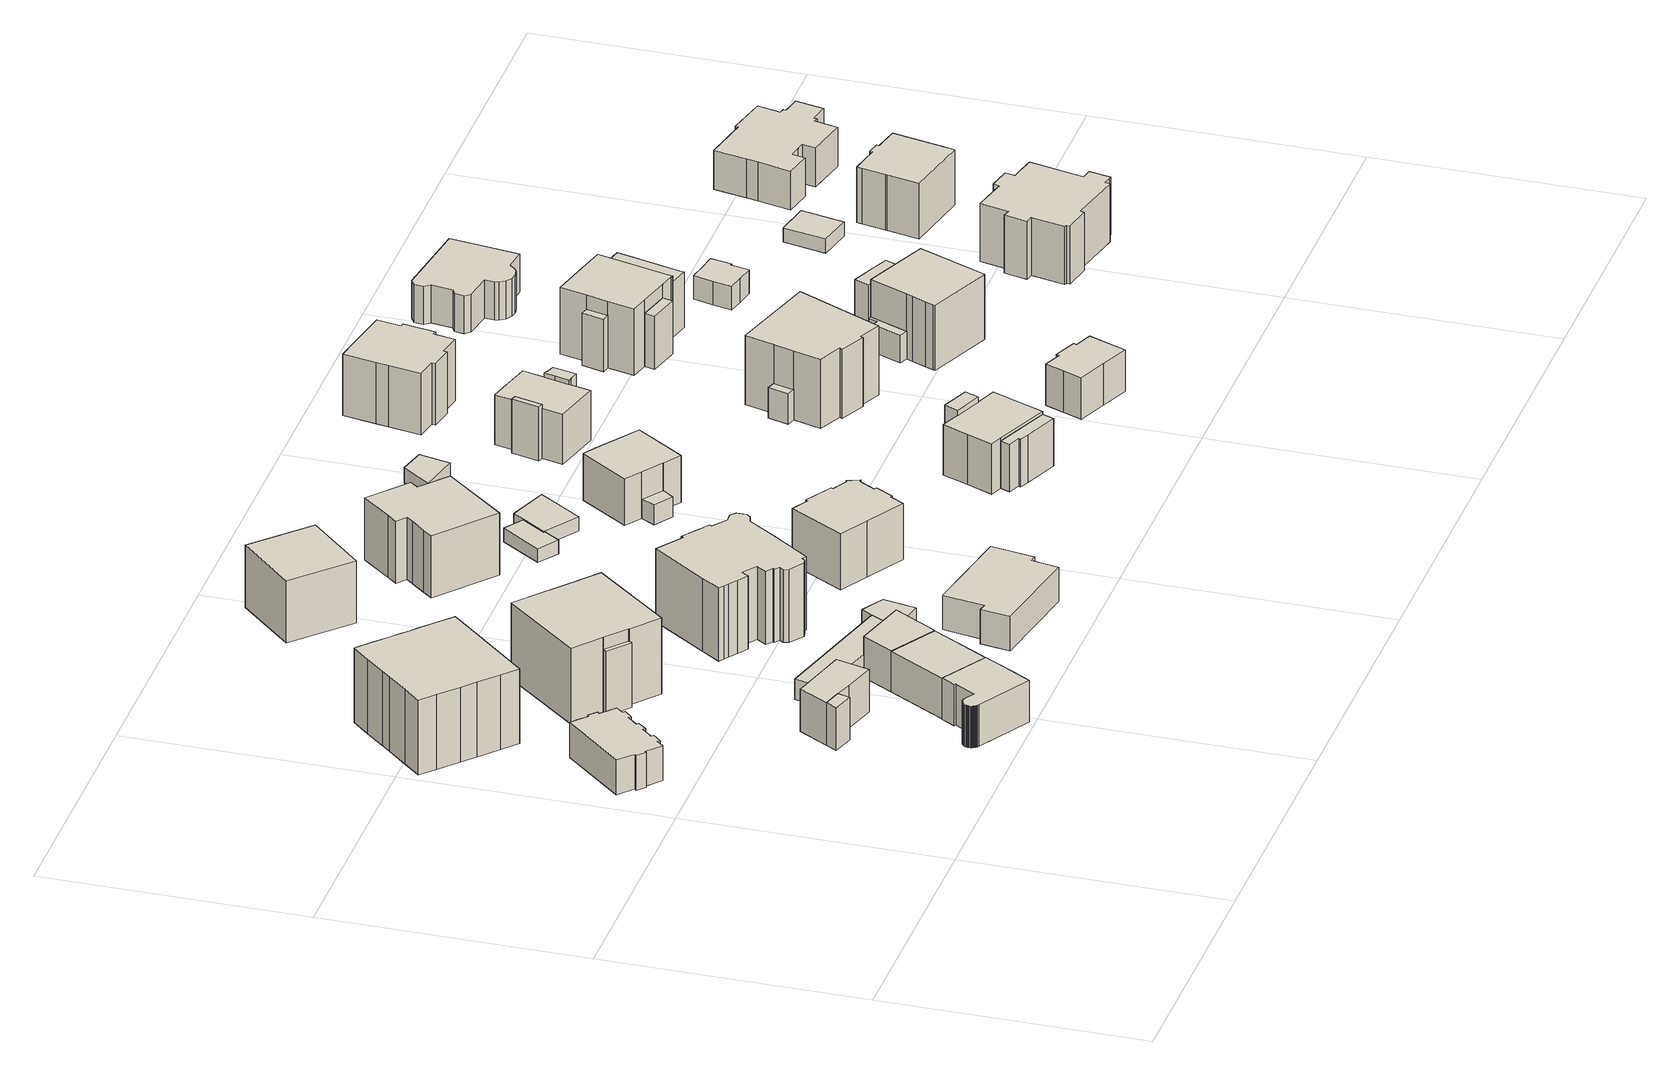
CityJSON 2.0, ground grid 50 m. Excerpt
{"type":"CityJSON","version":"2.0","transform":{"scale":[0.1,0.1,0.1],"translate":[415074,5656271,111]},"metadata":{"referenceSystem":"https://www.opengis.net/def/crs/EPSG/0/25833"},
"CityObjects":{
"building1":{"type":"Building","attributes":{"Dachtyp_tdc":"tdcFreeFormRoof","Gemeindeschluessel":14612000,"Dachneigung":20.25,"QualitaetDacherkennung":65,"Geometrietyp2DReferenz":"3000","measuredHeight":7.8,"function":"31001_9998","roofType":"5000"},"geometry":[{"type":"Solid","lod":"1","boundaries":[[[[0,1,2,3,4,5,6,7,8,9,10,11,12,13,14,15,16,17,18,19,20,21,22,23,24,25]],[[26,27,28,29,30,31,32,33,34,35,36,37,38,39,40,41,42,43,44,45,46,47,48,49,50,51]],[[25,27,26,0]],[[24,28,27,25]],[[23,29,28,24]],[[22,30,29,23]],[[21,31,30,22]],[[20,32,31,21]],[[19,33,32,20]],[[18,34,33,19]],[[17,35,34,18]],[[16,36,35,17]],[[15,37,36,16]],[[14,38,37,15]],[[13,39,38,14]],[[12,40,39,13]],[[11,41,40,12]],[[10,42,41,11]],[[9,43,42,10]],[[8,44,43,9]],[[7,45,44,8]],[[6,46,45,7]],[[5,47,46,6]],[[4,48,47,5]],[[3,49,48,4]],[[2,50,49,3]],[[1,51,50,2]],[[0,26,51,1]]]]}]},
"building2":{"type":"Building","attributes":{"Dachtyp_tdc":"tdcTentRoof","Gemeindeschluessel":14612000,"Dachneigung":26.18,"QualitaetDacherkennung":45,"Geometrietyp2DReferenz":"3000","measuredHeight":17.44,"function":"31001_9998","roofType":"3500"},"geometry":[{"type":"Solid","lod":"1","boundaries":[[[[52,53,54,55,56,57,58,59,60,61,62,63,64,65,66,67,68,69]],[[70,71,72,73,74,75,76,77,78,79,80,81,82,83,84,85,86,87]],[[69,71,70,52]],[[68,72,71,69]],[[67,73,72,68]],[[66,74,73,67]],[[65,75,74,66]],[[64,76,75,65]],[[63,77,76,64]],[[62,78,77,63]],[[61,79,78,62]],[[60,80,79,61]],[[59,81,80,60]],[[58,82,81,59]],[[57,83,82,58]],[[56,84,83,57]],[[55,85,84,56]],[[54,86,85,55]],[[53,87,86,54]],[[52,70,87,53]]]]}]},
"building3":{"type":"Building","attributes":{"Gemeindeschluessel":14612000,"Geometrietyp2DReferenz":"3000","function":"31001_9998","roofType":"9999"},"children":["building3-1","building3-2"]},
"building3-1":{"type":"BuildingPart","attributes":{"Dachtyp_tdc":"tdcPolyFlatRoof","Dachneigung":0,"QualitaetDacherkennung":39,"Geometrietyp2DReferenz":"3000","measuredHeight":8.52,"roofType":"1000"},"parents":["building3"],"geometry":[{"type":"Solid","lod":"1","boundaries":[[[[88,89,90,91]],[[92,93,94,95]],[[91,93,92,88]],[[90,94,93,91]],[[89,95,94,90]],[[88,92,95,89]]]]}]},
"building3-2":{"type":"BuildingPart","attributes":{"Dachtyp_tdc":"tdcPolyFlatRoof","Dachneigung":3.82,"QualitaetDacherkennung":56,"Geometrietyp2DReferenz":"3000","measuredHeight":8.59,"roofType":"2100"},"parents":["building3"],"geometry":[{"type":"Solid","lod":"1","boundaries":[[[[96,97,98,99,100,101,102,103]],[[104,105,92,95,106,107,108,109]],[[103,105,104,96]],[[102,92,105,103]],[[101,95,92,102]],[[100,106,95,101]],[[99,107,106,100]],[[98,108,107,99]],[[97,109,108,98]],[[96,104,109,97]]]]}]},
"building4":{"type":"Building","attributes":{"Dachtyp_tdc":"tdcPolyFlatRoof","Gemeindeschluessel":14612000,"Dachneigung":0,"QualitaetDacherkennung":66,"Geometrietyp2DReferenz":"3000","measuredHeight":8.2,"function":"31001_9998","roofType":"1000"},"geometry":[{"type":"Solid","lod":"1","boundaries":[[[[110,111,112,113,114,115,116,117,118,119,120,121,122,123,124,125,126,127,128,129,130,131,132,133,134,135,136,137,138,139,140,141,142,143,144,145,146,147,148,149,150,151,152,153,154,155,156,157,158,159,160,161]],[[162,163,164,165,166,167,168,169,170,171,172,173,174,175,176,177,178,179,180,181,182,183,184,185,186,187,188,189,190,191,192,193,194,195,196,197,198,199,200,201,202,203,204,205,206,207,208,209,210,211,212,213]],[[161,163,162,110]],[[160,164,163,161]],[[159,165,164,160]],[[158,166,165,159]],[[157,167,166,158]],[[156,168,167,157]],[[155,169,168,156]],[[154,170,169,155]],[[153,171,170,154]],[[152,172,171,153]],[[151,173,172,152]],[[150,174,173,151]],[[149,175,174,150]],[[148,176,175,149]],[[147,177,176,148]],[[146,178,177,147]],[[145,179,178,146]],[[144,180,179,145]],[[143,181,180,144]],[[142,182,181,143]],[[141,183,182,142]],[[140,184,183,141]],[[139,185,184,140]],[[138,186,185,139]],[[137,187,186,138]],[[136,188,187,137]],[[135,189,188,136]],[[134,190,189,135]],[[133,191,190,134]],[[132,192,191,133]],[[131,193,192,132]],[[130,194,193,131]],[[129,195,194,130]],[[128,196,195,129]],[[127,197,196,128]],[[126,198,197,127]],[[125,199,198,126]],[[124,200,199,125]],[[123,201,200,124]],[[122,202,201,123]],[[121,203,202,122]],[[120,204,203,121]],[[119,205,204,120]],[[118,206,205,119]],[[117,207,206,118]],[[116,208,207,117]],[[115,209,208,116]],[[114,210,209,115]],[[113,211,210,114]],[[112,212,211,113]],[[111,213,212,112]],[[110,162,213,111]]]]}]},
"building5":{"type":"Building","attributes":{"Dachtyp_tdc":"tdcPolyFlatRoof","Gemeindeschluessel":14612000,"Dachneigung":0,"QualitaetDacherkennung":37,"Geometrietyp2DReferenz":"3000","measuredHeight":8.05,"function":"31001_9998","roofType":"1000"},"geometry":[{"type":"Solid","lod":"1","boundaries":[[[[214,215,216,217,218]],[[219,220,221,222,223]],[[218,220,219,214]],[[217,221,220,218]],[[216,222,221,217]],[[215,223,222,216]],[[214,219,223,215]]]]}]},
"building6":{"type":"Building","attributes":{"Gemeindeschluessel":14612000,"Geometrietyp2DReferenz":"3000","function":"31001_9998","roofType":"9999"},"children":["building6-1","building6-2","building6-3"]},
"building6-1":{"type":"BuildingPart","attributes":{"Dachtyp_tdc":"tdcGableRoof","Dachneigung":14.75,"QualitaetDacherkennung":32,"Geometrietyp2DReferenz":"3000","measuredHeight":13.14,"roofType":"3100"},"parents":["building6"],"geometry":[{"type":"Solid","lod":"1","boundaries":[[[[224,225,226,227,228,229,230,231]],[[232,233,234,235,236,237,238,239]],[[231,233,232,224]],[[230,234,233,231]],[[229,235,234,230]],[[228,236,235,229]],[[227,237,236,228]],[[226,238,237,227]],[[225,239,238,226]],[[224,232,239,225]]]]}]},
"building6-2":{"type":"BuildingPart","attributes":{"Dachtyp_tdc":"tdcTentRoof","Dachneigung":19.95,"QualitaetDacherkennung":54,"Geometrietyp2DReferenz":"3000","measuredHeight":16.81,"roofType":"3500"},"parents":["building6"],"geometry":[{"type":"Solid","lod":"1","boundaries":[[[[240,241,242,243,244,245,246,247,248,249]],[[250,251,252,253,254,255,234,232,256,257]],[[249,251,250,240]],[[248,252,251,249]],[[247,253,252,248]],[[246,254,253,247]],[[245,255,254,246]],[[244,234,255,245]],[[243,232,234,244]],[[242,256,232,243]],[[241,257,256,242]],[[240,250,257,241]]]]}]},
"building6-3":{"type":"BuildingPart","attributes":{"Dachtyp_tdc":"tdcGableRoof","Dachneigung":15.33,"QualitaetDacherkennung":27,"Geometrietyp2DReferenz":"3000","measuredHeight":13.17,"roofType":"3100"},"parents":["building6"],"geometry":[{"type":"Solid","lod":"1","boundaries":[[[[258,259,260,261,262]],[[263,264,253,252,251]],[[262,264,263,258]],[[261,253,264,262]],[[260,252,253,261]],[[259,251,252,260]],[[258,263,251,259]]]]}]},
"building7":{"type":"Building","attributes":{"Dachtyp_tdc":"tdcFreeFormRoof","Gemeindeschluessel":14612000,"Dachneigung":33.61,"QualitaetDacherkennung":6,"Geometrietyp2DReferenz":"3000","measuredHeight":4.94,"function":"31001_9998","roofType":"5000"},"geometry":[{"type":"Solid","lod":"1","boundaries":[[[[265,266,267,268,269,270,271]],[[272,273,274,275,276,277,278]],[[271,273,272,265]],[[270,274,273,271]],[[269,275,274,270]],[[268,276,275,269]],[[267,277,276,268]],[[266,278,277,267]],[[265,272,278,266]]]]}]},
"building8":{"type":"Building","attributes":{"Dachtyp_tdc":"tdcPolyFlatRoof","Gemeindeschluessel":14612000,"Dachneigung":0,"QualitaetDacherkennung":56,"Geometrietyp2DReferenz":"3000","measuredHeight":8.13,"function":"31001_9998","roofType":"1000"},"geometry":[{"type":"Solid","lod":"1","boundaries":[[[[279,280,281,282]],[[283,222,221,284]],[[282,222,283,279]],[[281,221,222,282]],[[280,284,221,281]],[[279,283,284,280]]]]}]},
"building9":{"type":"Building","attributes":{"Dachtyp_tdc":"tdcPolyFlatRoof","Gemeindeschluessel":14612000,"Dachneigung":3.82,"QualitaetDacherkennung":74,"Geometrietyp2DReferenz":"3000","measuredHeight":4.02,"function":"31001_9998","roofType":"2100"},"geometry":[{"type":"Solid","lod":"1","boundaries":[[[[266,285,286,287,268,267]],[[288,289,290,291,292,293]],[[267,289,288,266]],[[268,290,289,267]],[[287,291,290,268]],[[286,292,291,287]],[[285,293,292,286]],[[266,288,293,285]]]]}]},
"building10":{"type":"Building","attributes":{"Dachtyp_tdc":"tdcFreeFormRoof","Gemeindeschluessel":14612000,"Dachneigung":43.12,"QualitaetDacherkennung":15,"Geometrietyp2DReferenz":"3000","measuredHeight":18.16,"function":"31001_9998","roofType":"5000"},"geometry":[{"type":"Solid","lod":"1","boundaries":[[[[294,295,296,297,298,299,300,301,302,303,304,305,306,307,308,309,310,311,312,313,314,315,316,317,318,319,320,321,322,323,324,325,326,327,328,329,330,331,332,333]],[[334,335,336,337,338,339,340,341,342,343,344,345,346,347,348,349,350,351,352,353,354,355,356,357,358,359,360,361,362,363,364,365,366,367,368,369,370,371,372,373]],[[333,335,334,294]],[[332,336,335,333]],[[331,337,336,332]],[[330,338,337,331]],[[329,339,338,330]],[[328,340,339,329]],[[327,341,340,328]],[[326,342,341,327]],[[325,343,342,326]],[[324,344,343,325]],[[323,345,344,324]],[[322,346,345,323]],[[321,347,346,322]],[[320,348,347,321]],[[319,349,348,320]],[[318,350,349,319]],[[317,351,350,318]],[[316,352,351,317]],[[315,353,352,316]],[[314,354,353,315]],[[313,355,354,314]],[[312,356,355,313]],[[311,357,356,312]],[[310,358,357,311]],[[309,359,358,310]],[[308,360,359,309]],[[307,361,360,308]],[[306,362,361,307]],[[305,363,362,306]],[[304,364,363,305]],[[303,365,364,304]],[[302,366,365,303]],[[301,367,366,302]],[[300,368,367,301]],[[299,369,368,300]],[[298,370,369,299]],[[297,371,370,298]],[[296,372,371,297]],[[295,373,372,296]],[[294,334,373,295]]]]}]},
"building11":{"type":"Building","attributes":{"Dachtyp_tdc":"tdcFreeFormRoof","Gemeindeschluessel":14612000,"Dachneigung":11.98,"QualitaetDacherkennung":62,"Geometrietyp2DReferenz":"3000","measuredHeight":7.65,"function":"31001_9998","roofType":"5000"},"geometry":[{"type":"Solid","lod":"1","boundaries":[[[[374,375,376,377,378,379,380,381]],[[382,383,384,385,386,387,388,389]],[[381,383,382,374]],[[380,384,383,381]],[[379,385,384,380]],[[378,386,385,379]],[[377,387,386,378]],[[376,388,387,377]],[[375,389,388,376]],[[374,382,389,375]]]]}]},
"building12":{"type":"Building","attributes":{"Dachtyp_tdc":"tdcTentRoof","Gemeindeschluessel":14612000,"Dachneigung":22.21,"QualitaetDacherkennung":71,"Geometrietyp2DReferenz":"3000","measuredHeight":13.79,"function":"31001_9998","roofType":"3500"},"geometry":[{"type":"Solid","lod":"1","boundaries":[[[[390,391,392,393]],[[394,395,396,397]],[[393,395,394,390]],[[392,396,395,393]],[[391,397,396,392]],[[390,394,397,391]]]]}]},
"building13":{"type":"Building","attributes":{"Dachtyp_tdc":"tdcFreeFormRoof","Gemeindeschluessel":14612000,"Dachneigung":21.96,"QualitaetDacherkennung":72,"Geometrietyp2DReferenz":"3000","measuredHeight":13.71,"function":"31001_9998","roofType":"5000"},"geometry":[{"type":"Solid","lod":"1","boundaries":[[[[398,399,400,401,402,403,404,405,406,407,408,409]],[[410,411,412,413,414,415,416,417,418,419,420,421]],[[409,411,410,398]],[[408,412,411,409]],[[407,413,412,408]],[[406,414,413,407]],[[405,415,414,406]],[[404,416,415,405]],[[403,417,416,404]],[[402,418,417,403]],[[401,419,418,402]],[[400,420,419,401]],[[399,421,420,400]],[[398,410,421,399]]]]}]},
"building14":{"type":"Building","attributes":{"Dachtyp_tdc":"tdcFreeFormRoof","Gemeindeschluessel":14612000,"Dachneigung":25.27,"QualitaetDacherkennung":56,"Geometrietyp2DReferenz":"3000","measuredHeight":13.15,"function":"31001_9998","roofType":"5000"},"geometry":[{"type":"Solid","lod":"1","boundaries":[[[[422,423,424,425,426,427,428,429,430,431,432,433,434,435,436,437]],[[438,439,440,441,442,443,444,445,446,447,448,449,450,451,452,453]],[[437,439,438,422]],[[436,440,439,437]],[[435,441,440,436]],[[434,442,441,435]],[[433,443,442,434]],[[432,444,443,433]],[[431,445,444,432]],[[430,446,445,431]],[[429,447,446,430]],[[428,448,447,429]],[[427,449,448,428]],[[426,450,449,427]],[[425,451,450,426]],[[424,452,451,425]],[[423,453,452,424]],[[422,438,453,423]]]]}]},
"building15":{"type":"Building","attributes":{"Dachtyp_tdc":"tdcFreeFormRoof","Gemeindeschluessel":14612000,"Dachneigung":13.68,"QualitaetDacherkennung":32,"Geometrietyp2DReferenz":"3000","measuredHeight":2.88,"function":"31001_9998","roofType":"5000"},"geometry":[{"type":"Solid","lod":"1","boundaries":[[[[454,455,456,457,458,459]],[[460,461,462,463,464,465]],[[459,461,460,454]],[[458,462,461,459]],[[457,463,462,458]],[[456,464,463,457]],[[455,465,464,456]],[[454,460,465,455]]]]}]},
"building16":{"type":"Building","attributes":{"Dachtyp_tdc":"tdcPolyFlatRoof","Gemeindeschluessel":14612000,"Dachneigung":0,"QualitaetDacherkennung":28,"Geometrietyp2DReferenz":"3000","measuredHeight":10.84,"function":"31001_9998","roofType":"1000"},"geometry":[{"type":"Solid","lod":"1","boundaries":[[[[466,467,468,469,470]],[[412,411,410,471,472]],[[470,411,412,466]],[[469,410,411,470]],[[468,471,410,469]],[[467,472,471,468]],[[466,412,472,467]]]]}]},
"building17":{"type":"Building","attributes":{"Dachtyp_tdc":"tdcPolyFlatRoof","Gemeindeschluessel":14612000,"Dachneigung":3.36,"QualitaetDacherkennung":52,"Geometrietyp2DReferenz":"3000","measuredHeight":5.69,"function":"31001_9998","roofType":"2100"},"geometry":[{"type":"Solid","lod":"1","boundaries":[[[[473,474,475,476,477,478]],[[413,412,472,479,480,481]],[[478,412,413,473]],[[477,472,412,478]],[[476,479,472,477]],[[475,480,479,476]],[[474,481,480,475]],[[473,413,481,474]]]]}]},
"building18":{"type":"Building","attributes":{"Dachtyp_tdc":"tdcPolyFlatRoof","Gemeindeschluessel":14612000,"Dachneigung":0,"QualitaetDacherkennung":67,"Geometrietyp2DReferenz":"3000","measuredHeight":2.73,"function":"31001_9998","roofType":"1000"},"geometry":[{"type":"Solid","lod":"1","boundaries":[[[[482,483,484,485,486,487]],[[488,489,490,491,492,493]],[[487,489,488,482]],[[486,490,489,487]],[[485,491,490,486]],[[484,492,491,485]],[[483,493,492,484]],[[482,488,493,483]]]]}]},
"building19":{"type":"Building","attributes":{"Gemeindeschluessel":14612000,"Geometrietyp2DReferenz":"3000","function":"31001_9998","roofType":"9999"},"children":["building19-1","building19-2","building19-3"]},
"building19-1":{"type":"BuildingPart","attributes":{"Dachtyp_tdc":"tdcHipRoof","Dachneigung":37.38,"QualitaetDacherkennung":76,"Geometrietyp2DReferenz":"3000","measuredHeight":11.57,"roofType":"3200"},"parents":["building19"],"geometry":[{"type":"Solid","lod":"1","boundaries":[[[[494,495,496,497,498,499,500,501,502,503]],[[504,505,506,507,508,509,510,511,512,513]],[[503,504,513,494]],[[502,505,504,503]],[[501,506,505,502]],[[500,507,506,501]],[[499,508,507,500]],[[498,509,508,499]],[[497,510,509,498]],[[496,511,510,497]],[[495,512,511,496]],[[494,513,512,495]]]]}]},
"building19-2":{"type":"BuildingPart","attributes":{"Dachtyp_tdc":"tdcPolyFlatRoof","Dachneigung":31.9,"QualitaetDacherkennung":43,"Geometrietyp2DReferenz":"3000","measuredHeight":8.53,"roofType":"2100"},"parents":["building19"],"geometry":[{"type":"Solid","lod":"1","boundaries":[[[[514,515,516,517,518]],[[519,504,513,520,521]],[[518,504,519,514]],[[517,513,504,518]],[[516,520,513,517]],[[515,521,520,516]],[[514,519,521,515]]]]}]},
"building19-3":{"type":"BuildingPart","attributes":{"Dachtyp_tdc":"tdcPolyFlatRoof","Dachneigung":0,"QualitaetDacherkennung":41,"Geometrietyp2DReferenz":"3000","measuredHeight":3.91,"roofType":"1000"},"parents":["building19"],"geometry":[{"type":"Solid","lod":"1","boundaries":[[[[522,523,524,525]],[[508,526,527,509]],[[525,526,508,522]],[[524,527,526,525]],[[523,509,527,524]],[[522,508,509,523]]]]}]},
"building20":{"type":"Building","attributes":{"Dachtyp_tdc":"tdcPolyFlatRoof","Gemeindeschluessel":14612000,"Dachneigung":3.86,"QualitaetDacherkennung":75,"Geometrietyp2DReferenz":"3000","measuredHeight":3.21,"function":"31001_9998","roofType":"2100"},"geometry":[{"type":"Solid","lod":"1","boundaries":[[[[528,529,530,531]],[[532,533,534,535]],[[531,533,532,528]],[[530,534,533,531]],[[529,535,534,530]],[[528,532,535,529]]]]}]},
"building21":{"type":"Building","attributes":{"Gemeindeschluessel":14612000,"Geometrietyp2DReferenz":"3000","function":"31001_9998","roofType":"9999"},"children":["building21-1","building21-2","building21-3"]},
"building21-1":{"type":"BuildingPart","attributes":{"Dachtyp_tdc":"tdcGableRoof","Dachneigung":30.25,"QualitaetDacherkennung":28,"Geometrietyp2DReferenz":"3000","measuredHeight":11.51,"roofType":"3100"},"parents":["building21"],"geometry":[{"type":"Solid","lod":"1","boundaries":[[[[536,537,538,539,540,541,542,543]],[[544,545,546,547,548,549,550,551]],[[543,545,544,536]],[[542,546,545,543]],[[541,547,546,542]],[[540,548,547,541]],[[539,549,548,540]],[[538,550,549,539]],[[537,551,550,538]],[[536,544,551,537]]]]}]},
"building21-2":{"type":"BuildingPart","attributes":{"Dachtyp_tdc":"tdcGableRoof","Dachneigung":23.95,"QualitaetDacherkennung":57,"Geometrietyp2DReferenz":"3000","measuredHeight":11.71,"roofType":"3100"},"parents":["building21"],"geometry":[{"type":"Solid","lod":"1","boundaries":[[[[552,553,554,555]],[[556,557,558,559]],[[555,557,556,552]],[[554,558,557,555]],[[553,559,558,554]],[[552,556,559,553]]]]}]},
"building21-3":{"type":"BuildingPart","attributes":{"Dachtyp_tdc":"tdcGableRoof","Dachneigung":29.42,"QualitaetDacherkennung":31,"Geometrietyp2DReferenz":"3000","measuredHeight":11.52,"roofType":"3100"},"parents":["building21"],"geometry":[{"type":"Solid","lod":"1","boundaries":[[[[560,561,562,563,564,565,566,567,568]],[[569,570,571,556,559,572,573,547,545]],[[568,570,569,560]],[[567,571,570,568]],[[566,556,571,567]],[[565,559,556,566]],[[564,572,559,565]],[[563,573,572,564]],[[562,547,573,563]],[[561,545,547,562]],[[560,569,545,561]]]]}]},
"building22":{"type":"Building","attributes":{"Gemeindeschluessel":14612000,"Geometrietyp2DReferenz":"3000","function":"31001_9998","roofType":"9999"},"children":["building22-1","building22-2","building22-3"]},
"building22-1":{"type":"BuildingPart","attributes":{"Dachtyp_tdc":"tdcGableRoof","Dachneigung":38.73,"QualitaetDacherkennung":69,"Geometrietyp2DReferenz":"3000","measuredHeight":11.78,"roofType":"3100"},"parents":["building22"],"geometry":[{"type":"Solid","lod":"1","boundaries":[[[[574,575,576,577,578,579,580,581,582]],[[583,584,585,586,587,588,589,590,591]],[[582,584,583,574]],[[581,585,584,582]],[[580,586,585,581]],[[579,587,586,580]],[[578,588,587,579]],[[577,589,588,578]],[[576,590,589,577]],[[575,591,590,576]],[[574,583,591,575]]]]}]},
"building22-2":{"type":"BuildingPart","attributes":{"Dachtyp_tdc":"tdcGableRoof","Dachneigung":38.83,"QualitaetDacherkennung":48,"Geometrietyp2DReferenz":"3000","measuredHeight":11.72,"roofType":"3100"},"parents":["building22"],"geometry":[{"type":"Solid","lod":"1","boundaries":[[[[592,593,594,595,596,597,598,599,600,601]],[[602,603,604,605,606,590,588,607,608,609]],[[600,603,602,601]],[[599,604,603,600]],[[598,605,604,599]],[[597,606,605,598]],[[596,590,606,597]],[[595,588,590,596]],[[594,607,588,595]],[[593,608,607,594]],[[592,609,608,593]],[[601,602,609,592]]]]}]},
"building22-3":{"type":"BuildingPart","attributes":{"Dachtyp_tdc":"tdcGableRoof","Dachneigung":38.64,"QualitaetDacherkennung":74,"Geometrietyp2DReferenz":"3000","measuredHeight":11.79,"roofType":"3100"},"parents":["building22"],"geometry":[{"type":"Solid","lod":"1","boundaries":[[[[610,611,612,613]],[[609,614,615,602]],[[613,614,609,610]],[[612,615,614,613]],[[611,602,615,612]],[[610,609,602,611]]]]}]},
"building23":{"type":"Building","attributes":{"Dachtyp_tdc":"tdcHipRoof","Gemeindeschluessel":14612000,"Dachneigung":17.34,"QualitaetDacherkennung":77,"Geometrietyp2DReferenz":"3000","measuredHeight":13.4,"function":"31001_9998","roofType":"3200"},"geometry":[{"type":"Solid","lod":"1","boundaries":[[[[616,617,618,619,620,621,622,623,624,625,626,627,628,629]],[[630,631,632,633,634,635,636,637,638,639,640,641,642,643]],[[629,631,630,616]],[[628,632,631,629]],[[627,633,632,628]],[[626,634,633,627]],[[625,635,634,626]],[[624,636,635,625]],[[623,637,636,624]],[[622,638,637,623]],[[621,639,638,622]],[[620,640,639,621]],[[619,641,640,620]],[[618,642,641,619]],[[617,643,642,618]],[[616,630,643,617]]]]}]},
"building24":{"type":"Building","attributes":{"Dachtyp_tdc":"tdcGableAndHippedGRoof","Gemeindeschluessel":14612000,"Dachneigung":44.6,"QualitaetDacherkennung":81,"Geometrietyp2DReferenz":"3000","measuredHeight":10.49,"function":"31001_9998","roofType":"9999"},"geometry":[{"type":"Solid","lod":"1","boundaries":[[[[644,645,646,647,648,649,650,651,652,653,654,655]],[[656,657,658,659,660,661,662,663,664,665,666,667]],[[655,657,656,644]],[[654,658,657,655]],[[653,659,658,654]],[[652,660,659,653]],[[651,661,660,652]],[[650,662,661,651]],[[649,663,662,650]],[[648,664,663,649]],[[647,665,664,648]],[[646,666,665,647]],[[645,667,666,646]],[[644,656,667,645]]]]}]},
"building25":{"type":"Building","attributes":{"Gemeindeschluessel":14612000,"Geometrietyp2DReferenz":"3000","function":"31001_9998","roofType":"9999"},"children":["building25-1","building25-2"]},
"building25-1":{"type":"BuildingPart","attributes":{"Dachtyp_tdc":"tdcHipRoof","Dachneigung":21.2,"QualitaetDacherkennung":45,"Geometrietyp2DReferenz":"3000","measuredHeight":15.58,"roofType":"3200"},"parents":["building25"],"geometry":[{"type":"Solid","lod":"1","boundaries":[[[[668,669,670,671,672,673,674,675,676,677]],[[678,679,680,681,682,683,684,685,686,687]],[[676,679,678,677]],[[675,680,679,676]],[[674,681,680,675]],[[673,682,681,674]],[[672,683,682,673]],[[671,684,683,672]],[[670,685,684,671]],[[669,686,685,670]],[[668,687,686,669]],[[677,678,687,668]]]]}]},
"building25-2":{"type":"BuildingPart","attributes":{"Dachtyp_tdc":"tdcFreeFormRoof","Dachneigung":52.91,"QualitaetDacherkennung":23,"Geometrietyp2DReferenz":"3000","measuredHeight":6.6,"roofType":"5000"},"parents":["building25"],"geometry":[{"type":"Solid","lod":"1","boundaries":[[[[688,689,690,691]],[[687,692,693,678]],[[691,692,687,688]],[[690,693,692,691]],[[689,678,693,690]],[[688,687,678,689]]]]}]},
"building26":{"type":"Building","attributes":{"Gemeindeschluessel":14612000,"Geometrietyp2DReferenz":"3000","function":"31001_9998","roofType":"9999"},"children":["building26-1","building26-2","building26-3"]},
"building26-1":{"type":"BuildingPart","attributes":{"Dachtyp_tdc":"tdcPolyFlatRoof","Dachneigung":33.41,"QualitaetDacherkennung":53,"Geometrietyp2DReferenz":"3000","measuredHeight":6.09,"roofType":"2100"},"parents":["building26"],"geometry":[{"type":"Solid","lod":"1","boundaries":[[[[694,695,696,697,698,699]],[[700,701,702,703,704,705]],[[699,701,700,694]],[[698,702,701,699]],[[697,703,702,698]],[[696,704,703,697]],[[695,705,704,696]],[[694,700,705,695]]]]}]},
"building26-2":{"type":"BuildingPart","attributes":{"Dachtyp_tdc":"tdcTentRoof","Dachneigung":43.53,"QualitaetDacherkennung":36,"Geometrietyp2DReferenz":"3000","measuredHeight":16.47,"roofType":"3500"},"parents":["building26"],"geometry":[{"type":"Solid","lod":"1","boundaries":[[[[706,707,708,709,710,711,712,713,714]],[[700,715,716,717,718,719,720,721,701]],[[714,715,700,706]],[[713,716,715,714]],[[712,717,716,713]],[[711,718,717,712]],[[710,719,718,711]],[[709,720,719,710]],[[708,721,720,709]],[[707,701,721,708]],[[706,700,701,707]]]]}]},
"building26-3":{"type":"BuildingPart","attributes":{"Dachtyp_tdc":"tdcGableRoof","Dachneigung":44.89,"QualitaetDacherkennung":59,"Geometrietyp2DReferenz":"3000","measuredHeight":14.38,"roofType":"3100"},"parents":["building26"],"geometry":[{"type":"Solid","lod":"1","boundaries":[[[[722,723,724,725,726,727,728,729]],[[715,730,705,731,732,733,734,735]],[[729,730,715,722]],[[728,705,730,729]],[[727,731,705,728]],[[726,732,731,727]],[[725,733,732,726]],[[724,734,733,725]],[[723,735,734,724]],[[722,715,735,723]]]]}]},
"building27":{"type":"Building","attributes":{"Gemeindeschluessel":14612000,"Geometrietyp2DReferenz":"3000","function":"31001_9998","roofType":"9999"},"children":["building27-1","building27-2","building27-3","building27-4"]},
"building27-1":{"type":"BuildingPart","attributes":{"Dachtyp_tdc":"tdcHipAndGableRoof","Dachneigung":30.12,"QualitaetDacherkennung":77,"Geometrietyp2DReferenz":"3000","measuredHeight":12.9,"roofType":"5000"},"parents":["building27"],"geometry":[{"type":"Solid","lod":"1","boundaries":[[[[736,737,738,739,740,741,742,743]],[[744,745,746,747,748,749,750,751]],[[743,745,744,736]],[[742,746,745,743]],[[741,747,746,742]],[[740,748,747,741]],[[739,749,748,740]],[[738,750,749,739]],[[737,751,750,738]],[[736,744,751,737]]]]}]},
"building27-2":{"type":"BuildingPart","attributes":{"Dachtyp_tdc":"tdcFreeFormRoof","Dachneigung":52.26,"QualitaetDacherkennung":11,"Geometrietyp2DReferenz":"3000","measuredHeight":11.19,"roofType":"5000"},"parents":["building27"],"geometry":[{"type":"Solid","lod":"1","boundaries":[[[[752,753,754,755,756]],[[757,758,759,760,761]],[[756,758,757,752]],[[755,759,758,756]],[[754,760,759,755]],[[753,761,760,754]],[[752,757,761,753]]]]}]},
"building27-3":{"type":"BuildingPart","attributes":{"Dachtyp_tdc":"tdcFreeFormRoof","Dachneigung":54.19,"QualitaetDacherkennung":20,"Geometrietyp2DReferenz":"3000","measuredHeight":10.98,"roofType":"5000"},"parents":["building27"],"geometry":[{"type":"Solid","lod":"1","boundaries":[[[[762,763,764,765]],[[766,767,768,769]],[[765,766,769,762]],[[764,767,766,765]],[[763,768,767,764]],[[762,769,768,763]]]]}]},
"building27-4":{"type":"BuildingPart","attributes":{"Dachtyp_tdc":"tdcHipRoof","Dachneigung":10.66,"QualitaetDacherkennung":59,"Geometrietyp2DReferenz":"3000","measuredHeight":13.86,"roofType":"3200"},"parents":["building27"],"geometry":[{"type":"Solid","lod":"1","boundaries":[[[[770,771,772,773,774,775,776,777,778,779,780,781]],[[751,782,783,758,757,784,769,768,785,786,787,745]],[[780,782,751,781]],[[779,783,782,780]],[[778,758,783,779]],[[777,757,758,778]],[[776,784,757,777]],[[775,769,784,776]],[[774,768,769,775]],[[773,785,768,774]],[[772,786,785,773]],[[771,787,786,772]],[[770,745,787,771]],[[781,751,745,770]]]]}]},
"building28":{"type":"Building","attributes":{"Dachtyp_tdc":"tdcFreeFormRoof","Gemeindeschluessel":14612000,"Dachneigung":42.26,"QualitaetDacherkennung":29,"Geometrietyp2DReferenz":"3000","measuredHeight":11.52,"function":"31001_9998","roofType":"5000"},"geometry":[{"type":"Solid","lod":"1","boundaries":[[[[788,789,790,791,792,793,794,795,796,797,798,799,800,801,802,803,804,805,806]],[[807,808,809,810,811,812,813,814,815,816,817,818,819,820,821,822,823,824,825]],[[806,808,807,788]],[[805,809,808,806]],[[804,810,809,805]],[[803,811,810,804]],[[802,812,811,803]],[[801,813,812,802]],[[800,814,813,801]],[[799,815,814,800]],[[798,816,815,799]],[[797,817,816,798]],[[796,818,817,797]],[[795,819,818,796]],[[794,820,819,795]],[[793,821,820,794]],[[792,822,821,793]],[[791,823,822,792]],[[790,824,823,791]],[[789,825,824,790]],[[788,807,825,789]]]]}]},
"building29":{"type":"Building","attributes":{"Dachtyp_tdc":"tdcGableRoof","Gemeindeschluessel":14612000,"Dachneigung":68.93,"QualitaetDacherkennung":6,"Geometrietyp2DReferenz":"3000","measuredHeight":8.72,"function":"31001_9998","roofType":"3100"},"geometry":[{"type":"Solid","lod":"1","boundaries":[[[[826,827,828,829,830,831,832,833,834]],[[835,836,837,838,839,840,841,842,843]],[[834,836,835,826]],[[833,837,836,834]],[[832,838,837,833]],[[831,839,838,832]],[[830,840,839,831]],[[829,841,840,830]],[[828,842,841,829]],[[827,843,842,828]],[[826,835,843,827]]]]}]},
"building30":{"type":"Building","attributes":{"Dachtyp_tdc":"tdcFreeFormRoof","Gemeindeschluessel":14612000,"Dachneigung":1.21,"QualitaetDacherkennung":34,"Geometrietyp2DReferenz":"3000","measuredHeight":13.32,"function":"31001_9998","roofType":"5000"},"geometry":[{"type":"Solid","lod":"1","boundaries":[[[[844,845,846,847,848,849,850,851,852,853,854,855,856,857,858,859,860,861,862,863,864,865]],[[866,867,868,869,870,871,872,873,874,875,876,877,878,879,880,881,882,883,884,885,886,887]],[[865,867,866,844]],[[864,868,867,865]],[[863,869,868,864]],[[862,870,869,863]],[[861,871,870,862]],[[860,872,871,861]],[[859,873,872,860]],[[858,874,873,859]],[[857,875,874,858]],[[856,876,875,857]],[[855,877,876,856]],[[854,878,877,855]],[[853,879,878,854]],[[852,880,879,853]],[[851,881,880,852]],[[850,882,881,851]],[[849,883,882,850]],[[848,884,883,849]],[[847,885,884,848]],[[846,886,885,847]],[[845,887,886,846]],[[844,866,887,845]]]]}]},
"building31":{"type":"Building","attributes":{"Dachtyp_tdc":"tdcGableRoof","Gemeindeschluessel":14612000,"Dachneigung":17.35,"QualitaetDacherkennung":38,"Geometrietyp2DReferenz":"3000","measuredHeight":3.52,"function":"31001_9998","roofType":"3100"},"geometry":[{"type":"Solid","lod":"1","boundaries":[[[[888,889,890,891]],[[892,893,894,895]],[[891,893,892,888]],[[890,894,893,891]],[[889,895,894,890]],[[888,892,895,889]]]]}]},
"building32":{"type":"Building","attributes":{"Gemeindeschluessel":14612000,"Geometrietyp2DReferenz":"3000","function":"31001_9998","roofType":"9999"},"children":["building32-1","building32-2"]},
"building32-1":{"type":"BuildingPart","attributes":{"Dachtyp_tdc":"tdcHipAndGableRoof","Dachneigung":29.04,"QualitaetDacherkennung":53,"Geometrietyp2DReferenz":"3000","measuredHeight":12.79,"roofType":"5000"},"parents":["building32"],"geometry":[{"type":"Solid","lod":"1","boundaries":[[[[896,897,898,899,900,901,902,903,904,905,906,907,908]],[[909,910,911,912,913,914,915,916,917,918,919,920,921]],[[908,910,909,896]],[[907,911,910,908]],[[906,912,911,907]],[[905,913,912,906]],[[904,914,913,905]],[[903,915,914,904]],[[902,916,915,903]],[[901,917,916,902]],[[900,918,917,901]],[[899,919,918,900]],[[898,920,919,899]],[[897,921,920,898]],[[896,909,921,897]]]]}]},
"building32-2":{"type":"BuildingPart","attributes":{"Dachtyp_tdc":"tdcPolyFlatRoof","Dachneigung":33.07,"QualitaetDacherkennung":36,"Geometrietyp2DReferenz":"3000","measuredHeight":9.41,"roofType":"2100"},"parents":["building32"],"geometry":[{"type":"Solid","lod":"1","boundaries":[[[[922,923,924,925,926,927]],[[928,918,917,929,930,931]],[[927,918,928,922]],[[926,917,918,927]],[[925,929,917,926]],[[924,930,929,925]],[[923,931,930,924]],[[922,928,931,923]]]]}]},
"building33":{"type":"Building","attributes":{"Dachtyp_tdc":"tdcFreeFormRoof","Gemeindeschluessel":14612000,"Dachneigung":17.93,"QualitaetDacherkennung":30,"Geometrietyp2DReferenz":"3000","measuredHeight":10.11,"function":"31001_9998","roofType":"5000"},"geometry":[{"type":"Solid","lod":"1","boundaries":[[[[932,933,934,935,936,937,938,939,940,941,942,943,944,945,946,947,948,949,950,951,952,953,954]],[[955,956,957,958,959,960,961,962,963,964,965,966,967,968,969,970,971,972,973,974,975,976,977]],[[954,956,955,932]],[[953,957,956,954]],[[952,958,957,953]],[[951,959,958,952]],[[950,960,959,951]],[[949,961,960,950]],[[948,962,961,949]],[[947,963,962,948]],[[946,964,963,947]],[[945,965,964,946]],[[944,966,965,945]],[[943,967,966,944]],[[942,968,967,943]],[[941,969,968,942]],[[940,970,969,941]],[[939,971,970,940]],[[938,972,971,939]],[[937,973,972,938]],[[936,974,973,937]],[[935,975,974,936]],[[934,976,975,935]],[[933,977,976,934]],[[932,955,977,933]]]]}]}
},
"vertices":[
[206,665,85],[179,689,85],[183,693,85],[168,706,85],[165,703,85],[149,718,85],[138,727,85],[135,729,85],[35,616,85],[63,591,85],[59,587,85],[74,574,85],[77,577,85],[104,553,85],[115,566,85],[119,562,85],[134,578,85],[130,582,85],[148,602,85],[152,598,85],[166,614,85],[162,618,85],[180,637,85],[184,633,85],[198,648,85],[194,652,85],[206,665,16],[194,652,16],[198,648,16],[184,633,16],[180,637,16],[162,618,16],[166,614,16],[152,598,16],[148,602,16],[130,582,16],[134,578,16],[119,562,16],[115,566,16],[104,553,16],[77,577,16],[74,574,16],[59,587,16],[63,591,16],[35,616,16],[135,729,16],[138,727,16],[149,718,16],[165,703,16],[168,706,16],[183,693,16],[179,689,16],
[88,1050,161],[72,1032,161],[38,994,161],[9,962,161],[37,937,161],[72,905,161],[97,883,161],[132,851,161],[161,826,161],[301,982,161],[273,1008,161],[245,1033,161],[233,1043,161],[217,1058,161],[206,1068,161],[178,1093,161],[150,1118,161],[119,1085,161],[88,1050,13],[119,1085,13],[150,1118,13],[178,1093,13],[206,1068,13],[217,1058,13],[233,1043,13],[245,1033,13],[273,1008,13],[301,982,13],[161,826,13],[132,851,13],[97,883,13],[72,905,13],[37,937,13],[9,962,13],[38,994,13],[72,1032,13],
[348,312,92],[313,322,92],[301,301,92],[342,289,92],[348,312,7],[342,289,7],[301,301,7],[313,322,7],
[444,284,91],[461,348,91],[421,359,91],[355,376,91],[347,379,91],[313,322,91],[348,312,91],[382,302,91],[444,284,7],[382,302,7],[347,379,7],[355,376,7],[421,359,7],[461,348,7],
[381,70,91],[485,10,91],[505,44,91],[531,88,91],[540,104,91],[451,156,91],[436,130,91],[439,128,91],[415,88,91],[396,99,91],[395,99,91],[394,100,91],[393,100,91],[392,100,91],[391,101,91],[390,101,91],[389,101,91],[387,101,91],[386,101,91],[385,100,91],[384,100,91],[383,100,91],[382,99,91],[381,99,91],[380,98,91],[379,98,91],[378,97,91],[377,96,91],[376,95,91],[375,94,91],[374,93,91],[374,91,91],[373,90,91],[373,89,91],[373,88,91],[372,87,91],[372,86,91],[372,85,91],[372,84,91],[372,82,91],[373,81,91],[373,80,91],[373,79,91],[374,78,91],[374,77,91],[375,76,91],[375,75,91],[376,74,91],[377,73,91],[378,73,91],[378,72,91],[379,71,91],[381,70,9],[379,71,9],[378,72,9],[378,73,9],[377,73,9],[376,74,9],[375,75,9],[375,76,9],[374,77,9],[374,78,9],[373,79,9],[373,80,9],[373,81,9],[372,82,9],[372,84,9],[372,85,9],[372,86,9],[372,87,9],[373,88,9],[373,89,9],[373,90,9],[374,91,9],[374,93,9],[375,94,9],[376,95,9],[377,96,9],[378,97,9],[379,98,9],[380,98,9],[381,99,9],[382,99,9],[383,100,9],[384,100,9],[385,100,9],[386,101,9],[387,101,9],[389,101,9],[390,101,9],[391,101,9],[392,100,9],[393,100,9],[394,100,9],[395,99,9],[396,99,9],[415,88,9],[439,128,9],[436,130,9],[451,156,9],[540,104,9],[531,88,9],[505,44,9],[485,10,9],
[540,104,90],[544,111,90],[604,214,90],[515,266,90],[451,156,90],[540,104,10],[451,156,10],[515,266,10],[604,214,10],[544,111,10],
[463,826,138],[470,834,138],[459,843,138],[448,852,138],[439,860,138],[429,868,138],[423,860,138],[442,844,138],[463,826,11],[442,844,11],[423,860,11],[429,868,11],[439,860,11],[448,852,11],[459,843,11],[470,834,11],
[344,684,162],[395,641,162],[514,784,162],[463,826,162],[423,860,162],[372,903,162],[252,760,162],[302,718,162],[302,719,162],[343,684,162],[344,684,11],[343,684,11],[302,719,11],[302,718,11],[252,760,11],[372,903,11],[514,784,11],[395,641,11],
[337,677,139],[343,684,139],[302,719,139],[302,718,139],[296,711,139],[337,677,11],[296,711,11],
[549,325,56],[652,297,56],[653,299,56],[681,349,56],[434,414,56],[421,359,56],[461,348,56],[549,325,16],[461,348,16],[421,359,16],[434,414,16],[681,349,16],[653,299,16],[652,297,16],
[652,297,91],[549,325,91],[515,266,91],[604,214,91],[652,297,10],[549,325,10],
[726,283,56],[738,346,56],[694,371,56],[652,297,18],[653,299,18],[681,349,18],[694,371,18],[738,346,18],[726,283,18],
[610,487,164],[613,477,164],[640,458,164],[650,460,164],[654,466,164],[662,461,164],[669,470,164],[677,481,164],[714,533,164],[751,587,164],[765,591,164],[772,600,164],[771,618,164],[762,627,164],[745,626,164],[717,646,164],[720,650,164],[711,657,164],[707,659,164],[704,661,164],[701,663,164],[686,674,164],[683,676,164],[680,678,164],[677,681,164],[668,686,164],[665,682,164],[616,716,164],[541,610,164],[517,575,164],[527,568,164],[536,562,164],[552,551,164],[571,538,164],[580,552,164],[607,532,164],[594,513,164],[607,504,164],[605,501,164],[615,494,164],[610,487,19],[615,494,19],[605,501,19],[607,504,19],[594,513,19],[607,532,19],[580,552,19],[571,538,19],[552,551,19],[536,562,19],[527,568,19],[517,575,19],[541,610,19],[616,716,19],[665,682,19],[668,686,19],[677,681,19],[680,678,19],[683,676,19],[686,674,19],[701,663,19],[704,661,19],[707,659,19],[711,657,19],[720,650,19],[717,646,19],[745,626,19],[762,627,19],[771,618,19],[772,600,19],[765,591,19],[751,587,19],[714,533,19],[677,481,19],[669,470,19],[662,461,19],[654,466,19],[650,460,19],[640,458,19],[613,477,19],
[913,205,87],[729,237,87],[716,158,87],[701,161,87],[692,105,87],[877,73,87],[886,124,87],[899,122,87],[913,205,19],[899,122,19],[886,124,19],[877,73,19],[692,105,19],[701,161,19],[716,158,19],[729,237,19],
[376,1306,137],[476,1210,137],[573,1312,137],[473,1408,137],[376,1306,14],[473,1408,14],[573,1312,14],[476,1210,14],
[754,1195,140],[681,1256,140],[634,1200,140],[619,1182,140],[637,1167,140],[626,1154,140],[603,1127,140],[588,1109,140],[696,1019,140],[794,1136,140],[752,1171,140],[742,1180,140],[754,1195,17],[742,1180,17],[752,1171,17],[794,1136,17],[696,1019,17],[588,1109,17],[603,1127,17],[626,1154,17],[637,1167,17],[619,1182,17],[634,1200,17],[681,1256,17],
[936,368,132],[951,395,132],[955,393,132],[974,427,132],[969,430,132],[987,460,132],[992,461,132],[984,484,132],[979,483,132],[951,498,132],[953,502,132],[901,532,132],[898,528,132],[866,546,132],[806,442,132],[861,410,132],[936,368,21],[861,410,21],[806,442,21],[866,546,21],[898,528,21],[901,532,21],[953,502,21],[951,498,21],[979,483,21],[984,484,21],[992,461,21],[987,460,21],[969,430,21],[974,427,21],[955,393,21],[951,395,21],
[755,968,45],[793,942,45],[813,972,45],[811,974,45],[842,1020,45],[806,1044,45],[755,968,18],[806,1044,18],[842,1020,18],[811,974,18],[813,972,18],[793,942,18],
[752,1171,126],[769,1192,126],[759,1201,126],[754,1195,126],[742,1180,126],[759,1201,17],[769,1192,17],
[794,1136,73],[812,1157,73],[807,1160,73],[796,1169,73],[769,1192,73],[752,1171,73],[796,1169,17],[807,1160,17],[812,1157,17],
[813,972,47],[876,930,47],[931,1013,47],[855,1040,47],[842,1020,47],[811,974,47],[813,972,19],[811,974,19],[842,1020,19],[855,1040,19],[931,1013,19],[876,930,19],
[1011,930,113],[1000,937,113],[977,952,113],[914,859,113],[945,838,113],[984,811,113],[985,811,113],[1017,789,113],[1081,883,113],[1040,910,113],[1040,910,20],[1081,883,20],[1017,789,20],[985,811,20],[984,811,20],[945,838,20],[914,859,20],[977,952,20],[1000,937,20],[1011,930,20],
[1049,923,100],[1020,943,100],[1019,942,100],[1011,930,100],[1040,910,100],[1049,923,20],[1019,942,20],[1020,943,20],
[984,811,59],[945,838,59],[931,812,59],[966,789,59],[966,789,20],[931,812,20],
[920,1212,42],[998,1196,42],[1011,1255,42],[961,1267,42],[920,1212,12],[961,1267,12],[1011,1255,12],[998,1196,12],
[1206,257,117],[1229,248,117],[1227,244,117],[1246,236,117],[1312,210,117],[1320,232,117],[1255,258,117],[1213,275,117],[1206,257,23],[1213,275,23],[1255,258,23],[1320,232,23],[1312,210,23],[1246,236,23],[1227,244,23],[1229,248,23],
[1266,368,133],[1320,347,133],[1330,373,133],[1277,394,133],[1266,368,23],[1277,394,23],[1330,373,23],[1320,347,23],
[1189,284,123],[1213,275,123],[1320,232,123],[1340,281,123],[1360,332,123],[1320,347,123],[1266,368,123],[1229,383,123],[1209,333,123],[1189,284,23],[1209,333,23],[1229,383,23],[1360,332,23],[1340,281,23],
[1214,1086,121],[1214,1088,121],[1208,1090,121],[1203,1069,121],[1196,1042,121],[1203,1040,121],[1221,1036,121],[1227,1063,121],[1231,1081,121],[1214,1086,14],[1231,1081,14],[1227,1063,14],[1221,1036,14],[1203,1040,14],[1196,1042,14],[1203,1069,14],[1208,1090,14],[1214,1088,14],
[1104,1063,113],[1094,1023,113],[1186,1000,113],[1196,1042,113],[1208,1090,113],[1218,1131,113],[1172,1143,113],[1155,1147,113],[1126,1154,113],[1117,1115,113],[1117,1115,14],[1126,1154,14],[1155,1147,14],[1172,1143,14],[1218,1131,14],[1186,1000,14],[1094,1023,14],[1104,1063,14],
[1104,1063,121],[1117,1115,121],[1107,1118,121],[1094,1066,121],[1094,1066,14],[1107,1118,14],
[1262,1300,138],[1272,1361,138],[1265,1362,138],[1273,1408,138],[1145,1431,138],[1134,1368,138],[1130,1345,138],[1119,1283,138],[1159,1276,138],[1158,1269,138],[1202,1261,138],[1203,1268,138],[1247,1260,138],[1254,1301,138],[1262,1300,16],[1254,1301,16],[1247,1260,16],[1203,1268,16],[1202,1261,16],[1158,1269,16],[1159,1276,16],[1119,1283,16],[1130,1345,16],[1134,1368,16],[1145,1431,16],[1273,1408,16],[1265,1362,16],[1272,1361,16],
[1478,209,105],[1536,186,105],[1591,164,105],[1598,182,105],[1612,218,105],[1619,236,105],[1585,249,105],[1587,255,105],[1543,273,105],[1541,267,105],[1507,281,105],[1492,245,105],[1478,209,23],[1492,245,23],[1507,281,23],[1541,267,23],[1543,273,23],[1587,255,23],[1585,249,23],[1619,236,23],[1612,218,23],[1598,182,23],[1591,164,23],[1536,186,23],
[1342,683,157],[1327,631,157],[1373,610,157],[1370,605,157],[1419,582,157],[1421,587,157],[1464,567,157],[1539,730,157],[1369,778,157],[1353,722,157],[1353,722,20],[1369,778,20],[1539,730,20],[1464,567,20],[1421,587,20],[1419,582,20],[1370,605,20],[1373,610,20],[1327,631,20],[1342,683,20],
[1342,683,80],[1353,722,80],[1336,727,80],[1325,688,80],[1325,688,20],[1336,727,20],
[1622,628,77],[1617,630,77],[1610,613,77],[1599,617,77],[1576,562,77],[1592,555,77],[1622,628,22],[1592,555,22],[1576,562,22],[1599,617,22],[1610,613,22],[1617,630,22],
[1622,628,151],[1592,555,151],[1587,543,151],[1576,516,151],[1570,501,151],[1569,497,151],[1695,446,151],[1748,576,151],[1695,598,151],[1695,598,22],[1748,576,22],[1695,446,22],[1569,497,22],[1570,501,22],[1576,516,22],[1587,543,22],
[1695,598,143],[1706,626,143],[1687,634,143],[1671,641,143],[1657,646,143],[1628,658,143],[1617,630,143],[1659,612,143],[1659,612,22],[1628,658,22],[1657,646,22],[1671,641,22],[1687,634,22],[1706,626,22],
[1561,1031,126],[1545,967,126],[1598,954,126],[1598,957,126],[1605,986,126],[1621,1050,126],[1629,1083,126],[1576,1095,126],[1561,1031,16],[1576,1095,16],[1629,1083,16],[1621,1050,16],[1605,986,16],[1598,957,16],[1598,954,16],[1545,967,16],
[1451,982,121],[1446,962,121],[1506,948,121],[1507,950,121],[1511,967,121],[1451,982,16],[1511,967,16],[1507,950,16],[1506,948,16],[1446,962,16],
[1429,1041,120],[1439,1082,120],[1425,1086,120],[1414,1044,120],[1414,1044,16],[1425,1086,16],[1439,1082,16],[1429,1041,16],
[1576,1095,148],[1578,1103,148],[1515,1118,148],[1451,1133,148],[1439,1082,148],[1429,1041,148],[1417,990,148],[1451,982,148],[1511,967,148],[1539,960,148],[1543,959,148],[1545,967,148],[1543,959,16],[1539,960,16],[1417,990,16],[1451,1133,16],[1515,1118,16],[1578,1103,16],
[1593,1264,91],[1635,1259,91],[1652,1390,91],[1496,1411,91],[1484,1403,91],[1482,1386,91],[1491,1375,91],[1485,1335,91],[1474,1328,91],[1471,1310,91],[1480,1300,91],[1533,1292,91],[1531,1273,91],[1533,1266,91],[1540,1255,91],[1552,1248,91],[1564,1246,91],[1576,1248,91],[1586,1255,91],[1593,1264,16],[1586,1255,16],[1576,1248,16],[1564,1246,16],[1552,1248,16],[1540,1255,16],[1533,1266,16],[1531,1273,16],[1533,1292,16],[1480,1300,16],[1471,1310,16],[1474,1328,16],[1485,1335,16],[1491,1375,16],[1482,1386,16],[1484,1403,16],[1496,1411,16],[1652,1390,16],[1635,1259,16],
[1743,914,66],[1747,913,66],[1754,953,66],[1719,959,66],[1691,965,66],[1681,927,66],[1673,891,66],[1703,885,66],[1736,879,66],[1743,914,19],[1736,879,19],[1703,885,19],[1673,891,19],[1681,927,19],[1691,965,19],[1719,959,19],[1754,953,19],[1747,913,19],
[2051,496,140],[2055,515,140],[2012,524,140],[2009,512,140],[1943,527,140],[1931,472,140],[1916,476,140],[1907,432,140],[1922,429,140],[1908,365,140],[1913,364,140],[1912,357,140],[1964,347,140],[1966,354,140],[2070,332,140],[2072,341,140],[2088,338,140],[2092,337,140],[2100,378,140],[2080,382,140],[2102,485,140],[2073,492,140],[2051,496,25],[2073,492,25],[2102,485,25],[2080,382,25],[2100,378,25],[2092,337,25],[2088,338,25],[2072,341,25],[2070,332,25],[1966,354,25],[1964,347,25],[1912,357,25],[1913,364,25],[1908,365,25],[1922,429,25],[1907,432,25],[1916,476,25],[1931,472,25],[1943,527,25],[2009,512,25],[2012,524,25],[2055,515,25],
[1910,869,54],[1893,788,54],[1958,774,54],[1975,856,54],[1910,869,26],[1975,856,26],[1958,774,26],[1893,788,26],
[1993,711,139],[1993,708,139],[1980,647,139],[2108,621,139],[2111,636,139],[2119,675,139],[2132,739,139],[2085,749,139],[2086,754,139],[2062,759,139],[2061,754,139],[2004,765,139],[2002,755,139],[1993,711,29],[2002,755,29],[2004,765,29],[2061,754,29],[2062,759,29],[2086,754,29],[2085,749,29],[2132,739,29],[2119,675,29],[2111,636,29],[2108,621,29],[1980,647,29],[1993,708,29],
[2121,634,117],[2133,643,117],[2137,659,117],[2127,674,117],[2119,675,117],[2111,636,117],[2121,634,29],[2127,674,29],[2137,659,29],[2133,643,29],
[2114,895,101],[2109,870,101],[2187,853,101],[2197,897,101],[2205,895,101],[2206,901,101],[2242,894,101],[2253,948,101],[2235,951,101],[2218,955,101],[2219,960,101],[2209,962,101],[2211,970,101],[2219,1006,101],[2141,1023,101],[2140,1017,101],[2052,1035,101],[2040,973,101],[2035,951,101],[2021,888,101],[2072,877,101],[2077,902,101],[2099,898,101],[2114,895,24],[2099,898,24],[2077,902,24],[2072,877,24],[2021,888,24],[2035,951,24],[2040,973,24],[2052,1035,24],[2140,1017,24],[2141,1023,24],[2219,1006,24],[2211,970,24],[2209,962,24],[2219,960,24],[2218,955,24],[2235,951,24],[2253,948,24],[2242,894,24],[2206,901,24],[2205,895,24],[2197,897,24],[2187,853,24],[2109,870,24]
]}
